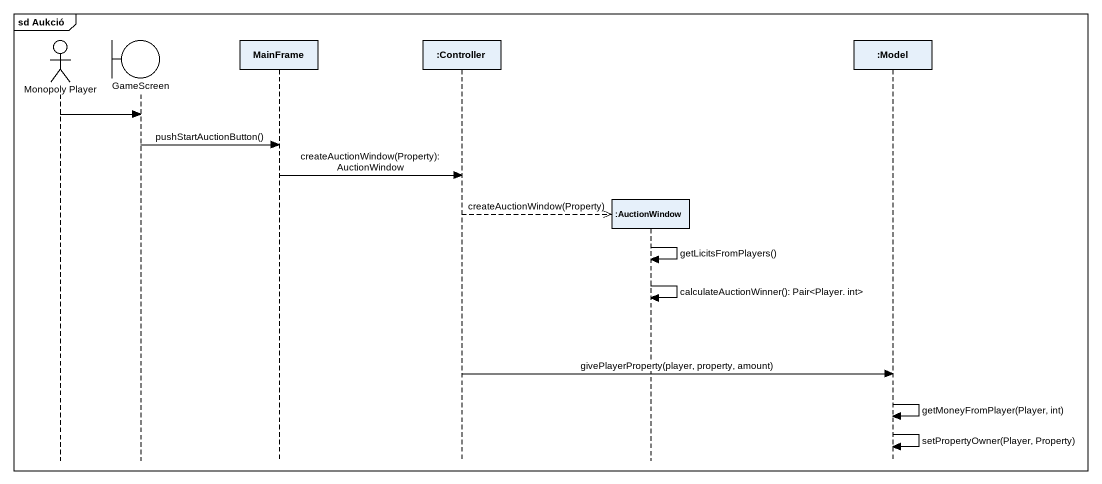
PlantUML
@startuml
mainframe sd Aukció
hide footbox
actor "Monopoly Player" as Monopoly_Player
boundary GameScreen
participant "MainFrame" as MainFrame_
participant ":Controller" as Controller
participant ":AuctionWindow" as AuctionWindow
participant ":Model" as Model

Monopoly_Player -> GameScreen
GameScreen -> MainFrame_ : pushStartAuctionButton()
MainFrame_ -> Controller : createAuctionWindow(Property): AuctionWindow
Controller -->> AuctionWindow ** : createAuctionWindow(Property)
AuctionWindow -> AuctionWindow : getLicitsFromPlayers()
AuctionWindow -> AuctionWindow : calculateAuctionWinner(): Pair<Player. int>
Controller -> Model : givePlayerProperty(player, property, amount)
Model -> Model : getMoneyFromPlayer(Player, int)
Model -> Model : setPropertyOwner(Player, Property)
@enduml
